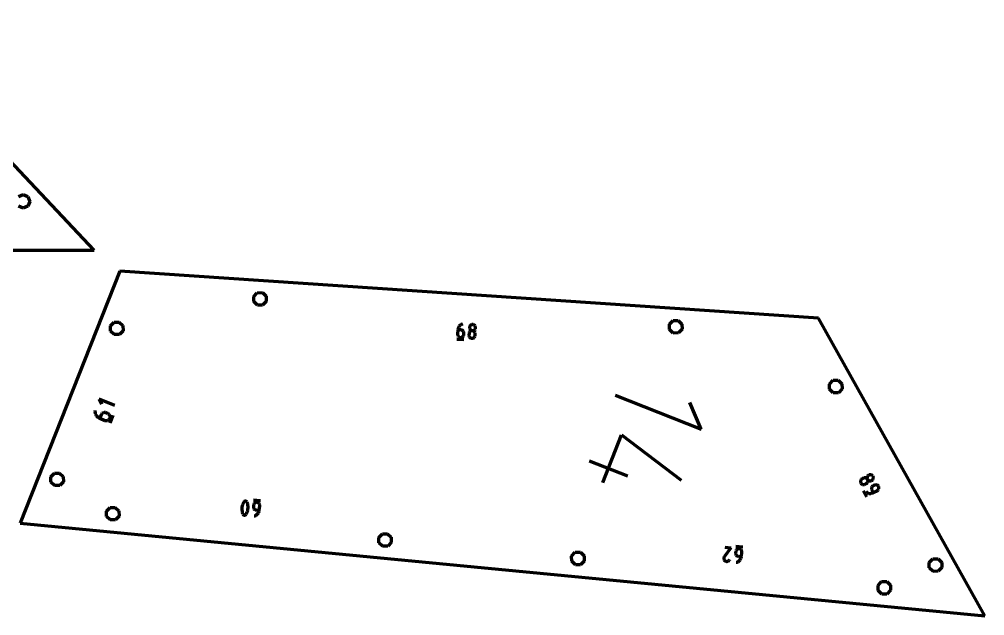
# Model space of a CAD drawing. Header units: inches. Extents: x -100 to 100, y -100 to -26.
# Drawn here: x 56.42 to 68.01, y -72.49 to -65.32 of the extents above; entities that cross this region are included whole.
import ezdxf

# ---------------------------------------------------------------- set-up
doc = ezdxf.new("R2010")
doc.units = ezdxf.units.IN
doc.header["$MEASUREMENT"] = 0
for name, color, linetype, lineweight in [('annotation', 7, 'Continuous', 0), ('boundary', 7, 'Continuous', 0), ('hole', 7, 'Continuous', 0)]:
    doc.layers.add(name, color=color, linetype=linetype, lineweight=lineweight)

msp = doc.modelspace()

# ---------------------------------------------------------------- linework, layer by layer
at = {"layer": 'annotation', "color": 1, "lineweight": 70}
for p, q in [((61.689284, -69.041198), (61.687717, -69.052355)), ((61.692387, -69.030586), (61.689284, -69.041198)), ((61.696917, -69.020645), (61.692387, -69.030586)), ((61.702765, -69.011502), (61.696917, -69.020645)), ((61.709824, -69.003285), (61.702765, -69.011502)), ((61.717984, -68.996119), (61.709824, -69.003285)), ((61.727139, -68.990132), (61.717984, -68.996119)), ((61.737179, -68.98545), (61.727139, -68.990132)), ((61.747995, -68.982201), (61.737179, -68.98545)), ((61.747995, -68.982201), (61.747995, -68.982201)), ((61.827091, -69.018028), (61.826054, -69.024583)), ((61.826054, -69.024583), (61.826054, -69.024583)), ((61.826054, -69.024583), (61.826205, -69.03125)), ((61.826205, -69.03125), (61.827501, -69.037603)), ((61.82922, -69.011929), (61.827091, -69.018028)), ((61.827501, -69.037603), (61.829844, -69.043531)), ((61.832332, -69.006384), (61.82922, -69.011929)), ((61.836313, -69.001493), (61.832332, -69.006384)), ((61.841052, -68.997352), (61.836313, -69.001493)), ((61.846437, -68.994062), (61.841052, -68.997352)), ((61.852357, -68.991719), (61.846437, -68.994062)), ((61.858699, -68.990423), (61.852357, -68.991719)), ((61.865352, -68.990272), (61.858699, -68.990423)), ((61.871926, -68.99131), (61.865352, -68.990272)), ((61.865352, -68.990272), (61.865352, -68.990272)), ((61.878039, -68.993441), (61.871926, -68.99131)), ((61.883593, -68.996553), (61.878039, -68.993441)), ((61.888491, -69.000533), (61.883593, -68.996553)), ((61.892635, -69.005268), (61.888491, -69.000533)), ((61.895927, -69.010648), (61.892635, -69.005268)), ((61.89827, -69.016558), (61.895927, -69.010648)), ((61.896548, -69.042231), (61.89868, -69.036108)), ((61.899567, -69.022887), (61.89827, -69.016558)), ((61.89868, -69.036108), (61.899719, -69.029522)), ((61.899719, -69.029522), (61.899567, -69.022887)), ((61.899719, -69.029522), (61.899719, -69.029522)), ((61.687717, -69.052355), (61.684022, -69.107484)), ((61.684022, -69.107484), (61.684022, -69.107484)), ((61.684022, -69.107484), (61.684172, -69.11415)), ((61.684172, -69.11415), (61.685468, -69.120502)), ((61.685468, -69.120502), (61.687811, -69.126429)), ((61.72455, -69.054824), (61.687717, -69.052355)), ((61.687811, -69.126429), (61.691104, -69.13182)), ((61.691104, -69.13182), (61.695249, -69.136562)), ((61.695249, -69.136562), (61.700147, -69.140546)), ((61.700147, -69.140546), (61.7057, -69.143659)), ((61.7057, -69.143659), (61.711811, -69.14579)), ((61.711811, -69.14579), (61.718382, -69.146827)), ((61.718382, -69.146827), (61.725047, -69.146677)), ((61.718382, -69.146827), (61.718382, -69.146827)), ((61.731135, -69.055859), (61.72455, -69.054824)), ((61.725047, -69.146677), (61.731395, -69.145381)), ((61.737254, -69.057982), (61.731135, -69.055859)), ((61.731395, -69.145381), (61.737316, -69.143038)), ((61.74281, -69.061083), (61.737254, -69.057982)), ((61.737316, -69.143038), (61.7427, -69.139743)), ((61.7427, -69.139743), (61.747436, -69.135596)), ((61.747707, -69.065052), (61.74281, -69.061083)), ((61.747436, -69.135596), (61.751414, -69.130693)), ((61.751849, -69.069778), (61.747707, -69.065052)), ((61.751414, -69.130693), (61.754522, -69.125131)), ((61.755137, -69.075154), (61.751849, -69.069778)), ((61.754522, -69.125131), (61.75665, -69.119008)), ((61.757475, -69.081068), (61.755137, -69.075154)), ((61.75665, -69.119008), (61.757687, -69.112422)), ((61.758768, -69.087411), (61.757475, -69.081068)), ((61.757687, -69.112422), (61.758917, -69.094074)), ((61.758917, -69.094074), (61.758768, -69.087411)), ((61.758917, -69.094074), (61.758917, -69.094074)), ((61.82111, -69.098342), (61.81988, -69.116691)), ((61.81988, -69.116691), (61.81988, -69.116691)), ((61.81988, -69.116691), (61.82003, -69.123353)), ((61.82003, -69.123353), (61.821327, -69.129697)), ((61.822148, -69.091759), (61.82111, -69.098342)), ((61.821327, -69.129697), (61.823671, -69.135611)), ((61.824279, -69.085638), (61.822148, -69.091759)), ((61.823671, -69.135611), (61.826965, -69.140987)), ((61.827392, -69.080077), (61.824279, -69.085638)), ((61.826965, -69.140987), (61.83111, -69.145714)), ((61.831373, -69.075174), (61.827392, -69.080077)), ((61.829844, -69.043531), (61.833137, -69.048923)), ((61.83111, -69.145714), (61.836009, -69.149683)), ((61.836113, -69.071026), (61.831373, -69.075174)), ((61.833137, -69.048923), (61.837281, -69.053668)), ((61.836009, -69.149683), (61.841564, -69.152784)), ((61.841499, -69.06773), (61.836113, -69.071026)), ((61.837281, -69.053668), (61.842179, -69.057653)), ((61.847418, -69.065385), (61.841499, -69.06773)), ((61.841564, -69.152784), (61.847676, -69.154906)), ((61.842179, -69.057653), (61.847732, -69.060767)), ((61.853761, -69.064088), (61.847418, -69.065385)), ((61.847676, -69.154906), (61.854247, -69.15594)), ((61.847732, -69.060767), (61.853843, -69.062899)), ((61.860414, -69.063937), (61.853761, -69.064088)), ((61.853843, -69.062899), (61.860414, -69.063937)), ((61.854247, -69.15594), (61.860897, -69.155792)), ((61.854247, -69.15594), (61.854247, -69.15594)), ((61.860414, -69.063937), (61.867065, -69.063786)), ((61.866988, -69.064975), (61.860414, -69.063937)), ((61.860414, -69.063937), (61.860414, -69.063937)), ((61.860414, -69.063937), (61.860414, -69.063937)), ((61.860897, -69.155792), (61.867237, -69.154505)), ((61.8731, -69.067106), (61.866988, -69.064975)), ((61.867065, -69.063786), (61.873406, -69.062488)), ((61.867237, -69.154505), (61.873156, -69.152173)), ((61.878654, -69.070219), (61.8731, -69.067106)), ((61.873156, -69.152173), (61.878541, -69.148894)), ((61.873406, -69.062488), (61.879325, -69.060143)), ((61.878541, -69.148894), (61.88328, -69.144762)), ((61.883552, -69.074202), (61.878654, -69.070219)), ((61.879325, -69.060143), (61.884711, -69.056847)), ((61.88328, -69.144762), (61.887262, -69.139874)), ((61.887696, -69.078945), (61.883552, -69.074202)), ((61.884711, -69.056847), (61.889452, -69.052698)), ((61.887262, -69.139874), (61.890375, -69.134325)), ((61.890987, -69.084336), (61.887696, -69.078945)), ((61.889452, -69.052698), (61.893435, -69.047794)), ((61.890375, -69.134325), (61.892506, -69.128212)), ((61.89333, -69.090263), (61.890987, -69.084336)), ((61.892506, -69.128212), (61.893545, -69.121629)), ((61.894625, -69.096615), (61.89333, -69.090263)), ((61.893435, -69.047794), (61.896548, -69.042231)), ((61.893545, -69.121629), (61.894775, -69.10328)), ((61.894775, -69.10328), (61.894625, -69.096615)), ((61.894775, -69.10328), (61.894775, -69.10328)), ((61.675547, -69.164782), (61.75848, -69.170342)), ((63.575514, -69.837987), (64.607504, -70.245511)), ((57.571161, -69.962617), (57.38361, -69.888555)), ((57.38361, -69.888555), (57.408852, -69.946719)), ((64.607504, -70.245511), (64.468613, -69.925463)), ((57.331181, -70.021323), (57.330943, -70.03502)), ((57.330943, -70.03502), (57.332647, -70.048349)), ((57.331181, -70.021323), (57.331181, -70.021323)), ((57.332647, -70.048349), (57.336186, -70.061136)), ((57.336186, -70.061136), (57.341455, -70.073211)), ((57.341455, -70.073211), (57.348345, -70.0844)), ((57.406442, -70.075216), (57.389996, -70.116864)), ((57.410069, -70.06799), (57.406442, -70.075216)), ((57.41478, -70.061703), (57.410069, -70.06799)), ((57.420413, -70.056427), (57.41478, -70.061703)), ((57.426806, -70.052233), (57.420413, -70.056427)), ((57.433797, -70.049192), (57.426806, -70.052233)), ((57.441221, -70.047376), (57.433797, -70.049192)), ((57.448918, -70.046857), (57.441221, -70.047376)), ((57.456725, -70.047705), (57.448918, -70.046857)), ((57.464478, -70.049991), (57.456725, -70.047705)), ((57.485225, -70.058184), (57.464478, -70.049991)), ((57.464478, -70.049991), (57.464478, -70.049991)), ((57.492453, -70.061813), (57.485225, -70.058184)), ((57.498742, -70.066532), (57.492453, -70.061813)), ((57.504021, -70.072175), (57.498742, -70.066532)), ((57.508219, -70.078581), (57.504021, -70.072175)), ((57.511263, -70.085584), (57.508219, -70.078581)), ((57.515411, -70.172419), (57.552442, -70.078644)), ((57.348345, -70.0844), (57.356751, -70.094532)), ((57.356751, -70.094532), (57.366566, -70.103434)), ((57.366566, -70.103434), (57.377683, -70.110936)), ((57.377683, -70.110936), (57.389996, -70.116864)), ((57.389996, -70.116864), (57.452332, -70.14148)), ((57.452332, -70.14148), (57.452332, -70.14148)), ((57.452332, -70.14148), (57.46009, -70.143766)), ((57.46009, -70.143766), (57.467908, -70.144613)), ((57.467908, -70.144613), (57.475621, -70.144093)), ((57.475621, -70.144093), (57.483065, -70.142278)), ((57.483065, -70.142278), (57.490075, -70.139239)), ((57.490075, -70.139239), (57.496486, -70.13505)), ((57.496486, -70.13505), (57.502132, -70.129782)), ((57.502132, -70.129782), (57.50685, -70.123507)), ((57.50685, -70.123507), (57.510474, -70.116297)), ((57.510474, -70.116297), (57.51276, -70.108541)), ((57.510474, -70.116297), (57.510474, -70.116297)), ((57.513083, -70.093021), (57.511263, -70.085584)), ((57.51276, -70.108541), (57.513605, -70.100728)), ((57.513605, -70.100728), (57.513083, -70.093021)), ((63.425852, -70.88856), (63.65213, -70.315548)), ((63.65213, -70.315548), (64.364327, -70.861317)), ((63.264255, -70.626201), (63.722586, -70.807192)), ((66.519078, -70.869585), (66.518417, -70.875855)), ((66.518417, -70.875855), (66.518842, -70.882202)), ((66.518842, -70.882202), (66.520391, -70.888484)), ((66.520785, -70.863534), (66.519078, -70.869585)), ((66.520391, -70.888484), (66.523102, -70.894558)), ((66.523499, -70.857843), (66.520785, -70.863534)), ((66.523102, -70.894558), (66.523102, -70.894558)), ((66.523102, -70.894558), (66.526848, -70.900055)), ((66.527183, -70.852656), (66.523499, -70.857843)), ((66.531797, -70.848114), (66.527183, -70.852656)), ((66.537303, -70.844359), (66.531797, -70.848114)), ((66.553361, -70.835397), (66.537303, -70.844359)), ((66.537303, -70.844359), (66.537303, -70.844359)), ((66.559448, -70.832683), (66.553361, -70.835397)), ((66.565742, -70.831137), (66.559448, -70.832683)), ((66.572101, -70.830718), (66.565742, -70.831137)), ((66.578382, -70.831387), (66.572101, -70.830718)), ((66.584442, -70.833103), (66.578382, -70.831387)), ((66.590139, -70.835825), (66.584442, -70.833103)), ((66.59533, -70.839513), (66.590139, -70.835825)), ((66.594848, -70.896112), (66.59947, -70.891566)), ((66.599872, -70.844126), (66.59533, -70.839513)), ((66.599636, -70.824629), (66.598961, -70.830907)), ((66.598961, -70.830907), (66.599374, -70.837261)), ((66.599374, -70.837261), (66.600914, -70.843547)), ((66.59947, -70.891566), (66.603165, -70.886374)), ((66.601358, -70.818569), (66.599636, -70.824629)), ((66.603622, -70.849623), (66.599872, -70.844126)), ((66.600914, -70.843547), (66.603622, -70.849623)), ((66.604087, -70.812871), (66.601358, -70.818569)), ((66.603165, -70.886374), (66.605893, -70.880678)), ((66.606332, -70.855702), (66.603622, -70.849623)), ((66.603622, -70.849623), (66.603622, -70.849623)), ((66.603622, -70.849623), (66.603622, -70.849623)), ((66.603622, -70.849623), (66.607371, -70.855119)), ((66.607783, -70.807677), (66.604087, -70.812871)), ((66.605893, -70.880678), (66.607614, -70.874619)), ((66.607874, -70.861989), (66.606332, -70.855702)), ((66.607371, -70.855119), (66.611913, -70.85973)), ((66.607614, -70.874619), (66.608288, -70.868342)), ((66.612405, -70.80313), (66.607783, -70.807677)), ((66.608288, -70.868342), (66.607874, -70.861989)), ((66.611913, -70.85973), (66.617104, -70.863418)), ((66.617914, -70.799374), (66.612405, -70.80313)), ((66.617104, -70.863418), (66.622801, -70.86614)), ((66.623976, -70.796673), (66.617914, -70.799374)), ((66.617914, -70.799374), (66.617914, -70.799374)), ((66.622801, -70.86614), (66.628862, -70.867856)), ((66.630252, -70.795137), (66.623976, -70.796673)), ((66.628862, -70.867856), (66.635145, -70.868525)), ((66.636596, -70.794727), (66.630252, -70.795137)), ((66.635145, -70.868525), (66.641506, -70.868107)), ((66.642867, -70.795401), (66.636596, -70.794727)), ((66.641506, -70.868107), (66.647803, -70.86656)), ((66.64892, -70.797121), (66.642867, -70.795401)), ((66.647803, -70.86656), (66.653892, -70.863844)), ((66.654613, -70.799845), (66.64892, -70.797121)), ((66.653892, -70.863844), (66.659374, -70.860103)), ((66.653892, -70.863844), (66.653892, -70.863844)), ((66.659801, -70.803534), (66.654613, -70.799845)), ((66.659374, -70.860103), (66.663976, -70.855569)), ((66.664343, -70.808148), (66.659801, -70.803534)), ((66.663976, -70.855569), (66.667656, -70.850385)), ((66.668093, -70.813645), (66.664343, -70.808148)), ((66.667656, -70.850385), (66.670375, -70.844694)), ((66.670803, -70.819724), (66.668093, -70.813645)), ((66.668093, -70.813645), (66.668093, -70.813645)), ((66.670375, -70.844694), (66.672089, -70.838639)), ((66.672345, -70.826011), (66.670803, -70.819724)), ((66.672089, -70.838639), (66.67276, -70.832364)), ((66.67276, -70.832364), (66.672345, -70.826011)), ((66.526848, -70.900055), (66.531381, -70.904671)), ((66.531381, -70.904671), (66.53656, -70.908365)), ((66.53656, -70.908365), (66.542243, -70.911095)), ((66.542243, -70.911095), (66.548289, -70.91282)), ((66.548289, -70.91282), (66.554557, -70.913497)), ((66.551075, -70.987316), (66.59158, -71.059898)), ((66.554557, -70.913497), (66.560906, -70.913086)), ((66.560906, -70.913086), (66.567194, -70.911544)), ((66.567194, -70.911544), (66.573281, -70.90883)), ((66.573281, -70.90883), (66.589339, -70.899868)), ((66.580456, -70.997322), (66.580456, -70.997322)), ((66.580456, -70.997322), (66.589035, -71.004624)), ((66.589035, -71.004624), (66.598401, -71.010494)), ((66.589339, -70.899868), (66.594848, -70.896112)), ((66.589339, -70.899868), (66.589339, -70.899868)), ((66.598401, -71.010494), (66.608384, -71.014911)), ((66.649939, -70.952483), (66.649265, -70.958761)), ((66.649265, -70.958761), (66.649679, -70.965114)), ((66.649679, -70.965114), (66.65122, -70.9714)), ((66.651659, -70.946425), (66.649939, -70.952483)), ((66.65122, -70.9714), (66.653929, -70.977476)), ((66.654387, -70.940727), (66.651659, -70.946425)), ((66.653929, -70.977476), (66.671918, -71.009711)), ((66.658082, -70.935534), (66.654387, -70.940727)), ((66.662703, -70.930987), (66.658082, -70.935534)), ((66.661732, -71.014459), (66.671918, -71.009711)), ((66.668212, -70.927231), (66.662703, -70.930987)), ((66.684352, -70.918224), (66.668212, -70.927231)), ((66.668212, -70.927231), (66.668212, -70.927231)), ((66.671918, -71.009711), (66.72033, -70.982695)), ((66.690442, -70.915508), (66.684352, -70.918224)), ((66.696738, -70.913961), (66.690442, -70.915508)), ((66.703099, -70.913543), (66.696738, -70.913961)), ((66.709382, -70.914212), (66.703099, -70.913543)), ((66.715443, -70.915928), (66.709382, -70.914212)), ((66.721141, -70.918651), (66.715443, -70.915928)), ((66.72033, -70.982695), (66.72584, -70.978939)), ((66.72033, -70.982695), (66.72033, -70.982695)), ((66.726332, -70.922338), (66.721141, -70.918651)), ((66.72584, -70.978939), (66.730464, -70.974396)), ((66.730873, -70.926949), (66.726332, -70.922338)), ((66.730464, -70.974396), (66.734163, -70.969207)), ((66.734622, -70.932445), (66.730873, -70.926949)), ((66.734163, -70.969207), (66.736895, -70.963514)), ((66.737337, -70.938533), (66.734622, -70.932445)), ((66.734622, -70.932445), (66.734622, -70.932445)), ((66.736895, -70.963514), (66.738619, -70.957458)), ((66.738881, -70.944825), (66.737337, -70.938533)), ((66.738619, -70.957458), (66.739294, -70.951181)), ((66.739294, -70.951181), (66.738881, -70.944825)), ((59.118349, -71.12371), (59.110519, -71.138035)), ((59.120831, -71.120378), (59.118349, -71.12371)), ((59.118349, -71.12371), (59.118349, -71.12371)), ((59.123789, -71.117617), (59.120831, -71.120378)), ((59.127131, -71.115448), (59.123789, -71.117617)), ((59.130766, -71.113891), (59.127131, -71.115448)), ((59.1346, -71.112967), (59.130766, -71.113891)), ((59.138542, -71.112696), (59.1346, -71.112967)), ((59.142499, -71.113099), (59.138542, -71.112696)), ((59.14638, -71.114197), (59.142499, -71.113099)), ((59.150092, -71.11601), (59.14638, -71.114197)), ((59.150092, -71.11601), (59.150092, -71.11601)), ((59.151551, -71.11698), (59.150092, -71.11601)), ((59.152923, -71.118043), (59.151551, -71.11698)), ((59.154204, -71.119196), (59.152923, -71.118043)), ((59.15539, -71.120432), (59.154204, -71.119196)), ((59.156478, -71.121748), (59.15539, -71.120432)), ((59.157466, -71.123139), (59.156478, -71.121748)), ((59.158348, -71.124599), (59.157466, -71.123139)), ((59.159122, -71.126125), (59.158348, -71.124599)), ((59.159785, -71.127711), (59.159122, -71.126125)), ((59.319285, -71.10927), (59.236423, -71.10125)), ((59.269194, -71.125931), (59.2628, -71.12704)), ((59.27587, -71.125977), (59.269194, -71.125931)), ((59.282417, -71.127211), (59.27587, -71.125977)), ((59.27587, -71.125977), (59.27587, -71.125977)), ((66.608384, -71.014911), (66.618819, -71.017855)), ((66.618819, -71.017855), (66.629539, -71.019303)), ((66.629539, -71.019303), (66.640376, -71.019234)), ((66.640376, -71.019234), (66.651162, -71.017626)), ((66.651162, -71.017626), (66.661732, -71.014459)), ((59.096401, -71.184038), (59.094859, -71.199975)), ((59.094859, -71.199975), (59.094918, -71.216008)), ((59.094918, -71.216008), (59.09659, -71.232015)), ((59.099533, -71.168321), (59.096401, -71.184038)), ((59.09659, -71.232015), (59.099887, -71.247874)), ((59.104243, -71.152946), (59.099533, -71.168321)), ((59.110519, -71.138035), (59.104243, -71.152946)), ((59.154057, -71.253137), (59.16031, -71.238226)), ((59.164689, -71.143298), (59.159785, -71.127711)), ((59.159785, -71.127711), (59.159785, -71.127711)), ((59.16031, -71.238226), (59.165004, -71.222851)), ((59.167963, -71.159157), (59.164689, -71.143298)), ((59.165004, -71.222851), (59.168128, -71.207134)), ((59.16962, -71.175164), (59.167963, -71.159157)), ((59.168128, -71.207134), (59.169671, -71.191197)), ((59.169671, -71.191197), (59.16962, -71.175164)), ((59.233729, -71.17759), (59.233681, -71.184265)), ((59.233681, -71.184265), (59.234786, -71.190653)), ((59.235503, -71.159258), (59.233729, -71.17759)), ((59.233729, -71.17759), (59.233729, -71.17759)), ((59.234786, -71.190653), (59.236953, -71.196643)), ((59.236736, -71.152695), (59.235503, -71.159258)), ((59.239048, -71.146628), (59.236736, -71.152695)), ((59.236953, -71.196643), (59.240086, -71.202122)), ((59.242324, -71.141153), (59.239048, -71.146628)), ((59.240086, -71.202122), (59.244091, -71.206977)), ((59.246451, -71.136362), (59.242324, -71.141153)), ((59.244091, -71.206977), (59.248877, -71.211095)), ((59.251315, -71.13235), (59.246451, -71.136362)), ((59.248877, -71.211095), (59.254348, -71.214363)), ((59.256802, -71.129211), (59.251315, -71.13235)), ((59.254348, -71.214363), (59.260411, -71.21667)), ((59.2628, -71.12704), (59.256802, -71.129211)), ((59.260411, -71.21667), (59.266972, -71.217901)), ((59.266972, -71.217901), (59.303773, -71.221463)), ((59.288472, -71.129525), (59.282417, -71.127211)), ((59.29394, -71.132806), (59.288472, -71.129525)), ((59.298725, -71.136939), (59.29394, -71.132806)), ((59.298454, -71.243118), (59.301874, -71.232586)), ((59.302734, -71.141809), (59.298725, -71.136939)), ((59.301874, -71.232586), (59.303773, -71.221463)), ((59.305871, -71.147303), (59.302734, -71.141809)), ((59.303773, -71.221463), (59.309104, -71.166382)), ((59.308042, -71.153306), (59.305871, -71.147303)), ((59.309151, -71.159704), (59.308042, -71.153306)), ((59.309104, -71.166382), (59.309151, -71.159704)), ((59.309104, -71.166382), (59.309104, -71.166382)), ((59.099887, -71.247874), (59.104822, -71.263461)), ((59.104822, -71.263461), (59.104822, -71.263461)), ((59.104822, -71.263461), (59.105487, -71.265051)), ((59.105487, -71.265051), (59.106268, -71.266584)), ((59.106268, -71.266584), (59.107157, -71.268054)), ((59.107157, -71.268054), (59.108149, -71.269452)), ((59.108149, -71.269452), (59.109237, -71.270772)), ((59.109237, -71.270772), (59.110415, -71.272004)), ((59.110415, -71.272004), (59.111677, -71.273141)), ((59.111677, -71.273141), (59.113016, -71.274177)), ((59.113016, -71.274177), (59.114427, -71.275101)), ((59.114427, -71.275101), (59.114427, -71.275101)), ((59.114427, -71.275101), (59.118166, -71.276948)), ((59.118166, -71.276948), (59.122068, -71.278072)), ((59.122068, -71.278072), (59.12604, -71.278495)), ((59.12604, -71.278495), (59.129993, -71.278237)), ((59.129993, -71.278237), (59.133833, -71.277319)), ((59.133833, -71.277319), (59.137471, -71.275761)), ((59.137471, -71.275761), (59.140815, -71.273586)), ((59.140815, -71.273586), (59.143775, -71.270812)), ((59.143775, -71.270812), (59.146259, -71.267462)), ((59.146259, -71.267462), (59.154057, -71.253137)), ((59.146259, -71.267462), (59.146259, -71.267462)), ((59.241351, -71.289911), (59.252276, -71.286979)), ((59.241351, -71.289911), (59.241351, -71.289911)), ((59.252276, -71.286979), (59.262466, -71.282589)), ((59.262466, -71.282589), (59.271807, -71.276866)), ((59.271807, -71.276866), (59.280189, -71.269934)), ((59.280189, -71.269934), (59.287499, -71.261916)), ((59.287499, -71.261916), (59.293625, -71.252936)), ((59.293625, -71.252936), (59.298454, -71.243118)), ((64.963253, -71.673289), (64.884889, -71.776107)), ((64.889768, -71.666257), (64.963253, -71.673289)), ((65.105381, -71.66602), (65.02265, -71.658103)), ((65.025319, -71.703402), (65.023018, -71.709461)), ((65.028584, -71.697932), (65.025319, -71.703402)), ((65.032698, -71.693145), (65.028584, -71.697932)), ((65.03755, -71.689134), (65.032698, -71.693145)), ((65.043025, -71.685995), (65.03755, -71.689134)), ((65.04901, -71.683821), (65.043025, -71.685995)), ((65.055392, -71.682706), (65.04901, -71.683821)), ((65.062057, -71.682746), (65.055392, -71.682706)), ((65.068595, -71.68397), (65.062057, -71.682746)), ((65.062057, -71.682746), (65.062057, -71.682746)), ((65.074642, -71.686274), (65.068595, -71.68397)), ((65.080104, -71.689543), (65.074642, -71.686274)), ((65.084886, -71.693664), (65.080104, -71.689543)), ((65.088893, -71.698522), (65.084886, -71.693664)), ((65.092031, -71.704004), (65.088893, -71.698522)), ((65.094205, -71.709994), (65.092031, -71.704004)), ((64.877407, -71.795156), (64.877382, -71.801468)), ((64.877382, -71.801468), (64.878421, -71.807678)), ((64.878524, -71.788885), (64.877407, -71.795156)), ((64.878421, -71.807678), (64.880498, -71.81364)), ((64.880759, -71.782802), (64.878524, -71.788885)), ((64.880498, -71.81364), (64.883587, -71.81921)), ((64.884139, -71.777051), (64.880759, -71.782802)), ((64.883587, -71.81921), (64.887661, -71.824242)), ((64.88422, -71.776926), (64.884139, -71.777051)), ((64.884139, -71.777051), (64.884139, -71.777051)), ((64.884301, -71.776808), (64.88422, -71.776926)), ((64.884381, -71.776696), (64.884301, -71.776808)), ((64.884461, -71.77659), (64.884381, -71.776696)), ((64.884543, -71.776488), (64.884461, -71.77659)), ((64.884626, -71.776389), (64.884543, -71.776488)), ((64.88471, -71.776293), (64.884626, -71.776389)), ((64.884798, -71.776199), (64.88471, -71.776293)), ((64.884889, -71.776107), (64.884798, -71.776199)), ((64.884889, -71.776107), (64.884889, -71.776107)), ((64.939902, -71.824946), (64.944251, -71.819883)), ((64.944251, -71.819883), (64.949962, -71.811089)), ((65.020042, -71.734318), (65.020002, -71.740981)), ((65.020002, -71.740981), (65.021113, -71.747358)), ((65.021794, -71.716014), (65.020042, -71.734318)), ((65.020042, -71.734318), (65.020042, -71.734318)), ((65.021113, -71.747358), (65.023282, -71.753336)), ((65.023018, -71.709461), (65.021794, -71.716014)), ((65.023282, -71.753336), (65.026415, -71.758802)), ((65.026415, -71.758802), (65.03042, -71.763644)), ((65.03042, -71.763644), (65.035201, -71.76775)), ((65.035201, -71.76775), (65.040667, -71.771007)), ((65.040667, -71.771007), (65.046722, -71.773303)), ((65.046722, -71.773303), (65.053274, -71.774525)), ((65.053274, -71.774525), (65.090017, -71.778042)), ((65.066525, -71.826457), (65.073814, -71.818444)), ((65.073814, -71.818444), (65.07992, -71.809473)), ((65.07992, -71.809473), (65.08473, -71.799666)), ((65.08473, -71.799666), (65.088133, -71.789148)), ((65.088133, -71.789148), (65.090017, -71.778042)), ((65.090017, -71.778042), (65.09528, -71.723046)), ((65.095319, -71.71638), (65.094205, -71.709994)), ((65.09528, -71.723046), (65.095319, -71.71638)), ((65.09528, -71.723046), (65.09528, -71.723046)), ((64.887661, -71.824242), (64.892694, -71.828593)), ((64.892694, -71.828593), (64.892694, -71.828593)), ((64.892694, -71.828593), (64.898466, -71.831935)), ((64.898466, -71.831935), (64.904561, -71.834145)), ((64.904561, -71.834145), (64.910836, -71.835248)), ((64.910836, -71.835248), (64.917148, -71.835266)), ((64.917148, -71.835266), (64.923354, -71.834222)), ((64.923354, -71.834222), (64.929311, -71.832138)), ((64.929311, -71.832138), (64.934874, -71.829039)), ((64.934874, -71.829039), (64.939902, -71.824946)), ((65.027773, -71.846443), (65.038677, -71.843503)), ((65.027773, -71.846443), (65.027773, -71.846443)), ((65.038677, -71.843503), (65.048845, -71.83911)), ((65.048845, -71.83911), (65.058165, -71.833387)), ((65.058165, -71.833387), (65.066525, -71.826457))]:
    msp.add_line(p, q, dxfattribs=at)
at = {"layer": 'boundary', "color": 5, "lineweight": 70}
for p, q in [((57.324435, -68.097473), (54.710572, -65.324178)), ((52.727915, -68.097473), (57.324435, -68.097473)), ((57.628842, -68.350895), (56.434969, -71.374184)), ((66.013473, -68.912964), (57.628842, -68.350895)), ((68.008357, -72.487687), (66.013473, -68.912964)), ((56.434969, -71.374184), (61.880967, -71.901311)), ((61.880967, -71.901311), (68.008357, -72.487687))]:
    msp.add_line(p, q, dxfattribs=at)
at = {"layer": 'hole', "color": 5, "lineweight": 70}
for p, q in [((56.413537, -67.45345), (56.47094, -67.429674)), ((56.47094, -67.429674), (56.528342, -67.45345)), ((56.528342, -67.45345), (56.552119, -67.510853)), ((56.552119, -67.510853), (56.528342, -67.568255)), ((56.47094, -67.592032), (56.413537, -67.568255)), ((56.528342, -67.568255), (56.47094, -67.592032)), ((59.236619, -68.653159), (59.279818, -68.608502)), ((59.237651, -68.715283), (59.236619, -68.653159)), ((59.279818, -68.608502), (59.341941, -68.60747)), ((59.341941, -68.60747), (59.386598, -68.650669)), ((59.386598, -68.650669), (59.38763, -68.712792)), ((59.282308, -68.758481), (59.237651, -68.715283)), ((59.344431, -68.75745), (59.282308, -68.758481)), ((59.38763, -68.712792), (59.344431, -68.75745)), ((57.518022, -69.006081), (57.561221, -68.961424)), ((57.519054, -69.068205), (57.518022, -69.006081)), ((57.561221, -68.961424), (57.623344, -68.960392)), ((57.623344, -68.960392), (57.668002, -69.003591)), ((57.668002, -69.003591), (57.669033, -69.065714)), ((64.225422, -68.987587), (64.268621, -68.942929)), ((64.226454, -69.04971), (64.225422, -68.987587)), ((64.268621, -68.942929), (64.330744, -68.941898)), ((64.330744, -68.941898), (64.375402, -68.985096)), ((64.375402, -68.985096), (64.376433, -69.04722)), ((57.563711, -69.111403), (57.519054, -69.068205)), ((57.625835, -69.110372), (57.563711, -69.111403)), ((57.669033, -69.065714), (57.625835, -69.110372)), ((64.271111, -69.092909), (64.226454, -69.04971)), ((64.333235, -69.091877), (64.271111, -69.092909)), ((64.376433, -69.04722), (64.333235, -69.091877)), ((66.145925, -69.704691), (66.189124, -69.660033)), ((66.146957, -69.766814), (66.145925, -69.704691)), ((66.189124, -69.660033), (66.251247, -69.659002)), ((66.251247, -69.659002), (66.295905, -69.7022)), ((66.295905, -69.7022), (66.296936, -69.764324)), ((66.191614, -69.810013), (66.146957, -69.766814)), ((66.253738, -69.808981), (66.191614, -69.810013)), ((66.296936, -69.764324), (66.253738, -69.808981)), ((56.801699, -70.820055), (56.844898, -70.775397)), ((56.844898, -70.775397), (56.907021, -70.774366)), ((56.907021, -70.774366), (56.951678, -70.817564)), ((56.802731, -70.882178), (56.801699, -70.820055)), ((56.847388, -70.925377), (56.802731, -70.882178)), ((56.95271, -70.879688), (56.909511, -70.924345)), ((56.951678, -70.817564), (56.95271, -70.879688)), ((56.909511, -70.924345), (56.847388, -70.925377)), ((57.469738, -71.23206), (57.512937, -71.187403)), ((57.47077, -71.294184), (57.469738, -71.23206)), ((57.512937, -71.187403), (57.57506, -71.186371)), ((57.57506, -71.186371), (57.619717, -71.22957)), ((57.619717, -71.22957), (57.620749, -71.291693)), ((57.515427, -71.337382), (57.47077, -71.294184)), ((57.577551, -71.336351), (57.515427, -71.337382)), ((57.620749, -71.291693), (57.577551, -71.336351)), ((60.737337, -71.548337), (60.780535, -71.503679)), ((60.738368, -71.61046), (60.737337, -71.548337)), ((60.780535, -71.503679), (60.842659, -71.502648)), ((60.842659, -71.502648), (60.887316, -71.545846)), ((60.887316, -71.545846), (60.888348, -71.60797)), ((60.783026, -71.653659), (60.738368, -71.61046)), ((60.845149, -71.652627), (60.783026, -71.653659)), ((60.888348, -71.60797), (60.845149, -71.652627)), ((63.051778, -71.771015), (63.094977, -71.726357)), ((63.05281, -71.833138), (63.051778, -71.771015)), ((63.094977, -71.726357), (63.1571, -71.725326)), ((63.1571, -71.725326), (63.201758, -71.768524)), ((63.201758, -71.768524), (63.202789, -71.830648)), ((67.342856, -71.849525), (67.386054, -71.804867)), ((67.386054, -71.804867), (67.448178, -71.803836)), ((67.448178, -71.803836), (67.492835, -71.847034)), ((63.097467, -71.876337), (63.05281, -71.833138)), ((63.159591, -71.875305), (63.097467, -71.876337)), ((63.202789, -71.830648), (63.159591, -71.875305)), ((67.343887, -71.911648), (67.342856, -71.849525)), ((67.388545, -71.954847), (67.343887, -71.911648)), ((67.493867, -71.909158), (67.450668, -71.953815)), ((67.492835, -71.847034), (67.493867, -71.909158)), ((67.450668, -71.953815), (67.388545, -71.954847)), ((66.728212, -72.12284), (66.771411, -72.078183)), ((66.729244, -72.184964), (66.728212, -72.12284)), ((66.771411, -72.078183), (66.833534, -72.077151)), ((66.833534, -72.077151), (66.878192, -72.12035)), ((66.878192, -72.12035), (66.879223, -72.182473)), ((66.773901, -72.228162), (66.729244, -72.184964)), ((66.836025, -72.227131), (66.773901, -72.228162)), ((66.879223, -72.182473), (66.836025, -72.227131))]:
    msp.add_line(p, q, dxfattribs=at)

doc.saveas('drawing.dxf')
